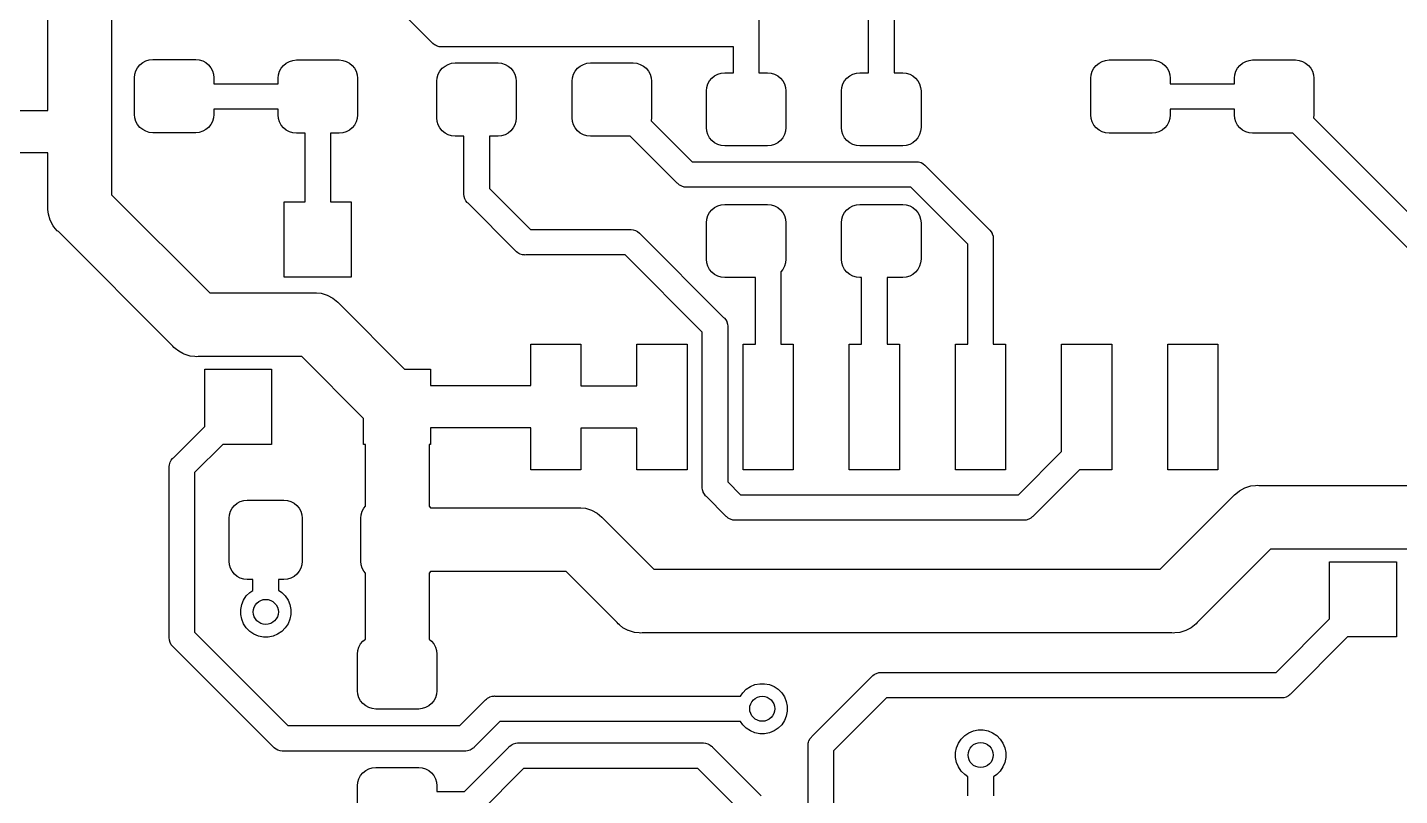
# Model space of a CAD drawing. Extents: x -66 to 211, y -177 to 13.
# Drawn here: x 104.25 to 120.66, y -20.55 to -11.37 of the extents above; entities that cross this region are included whole.
import ezdxf

# ---------------------------------------------------------------- set-up
doc = ezdxf.new("R2010")
doc.units = 0
doc.layers.add('BLACK', color=7, linetype='CONTINUOUS')

msp = doc.modelspace()

# ---------------------------------------------------------------- linework, layer by layer
at = {"layer": 'BLACK', "linetype": 'CONTINUOUS'}
for p, q in [((105.255, -9.73675), (105.255, -13.3677)), ((104.493, -12.3571), (104.493, -9.87586)), ((109.089, -11.5477), (108.594, -11.0531)), ((112.998, -11.1278), (112.998, -11.4378)), ((114.31, -11.9067), (114.31, -11.1278)), ((114.615, -11.1278), (114.615, -11.9067)), ((112.998, -11.4378), (112.999, -11.4452)), ((112.999, -11.4452), (112.998, -11.4527)), ((112.998, -11.4527), (112.998, -11.9067)), ((109.094, -11.5535), (109.089, -11.5477)), ((109.099, -11.5583), (109.094, -11.5535)), ((109.117, -11.5726), (109.099, -11.5583)), ((109.099, -11.5583), (109.099, -11.5583)), ((109.129, -11.5791), (109.117, -11.5726)), ((109.143, -11.5867), (109.129, -11.5791)), ((109.172, -11.5954), (109.143, -11.5867)), ((109.194, -11.5976), (109.172, -11.5954)), ((109.202, -11.5984), (109.194, -11.5976)), ((109.194, -11.5976), (109.194, -11.5976)), ((109.209, -11.5976), (109.202, -11.5984)), ((112.693, -11.5976), (109.209, -11.5976)), ((112.693, -11.9067), (112.693, -11.5976)), ((105.566, -11.8467), (105.593, -11.8136)), ((105.593, -11.8136), (105.627, -11.7864)), ((105.627, -11.7864), (105.664, -11.7662)), ((105.664, -11.7662), (105.705, -11.7537)), ((105.705, -11.7537), (105.748, -11.7495)), ((105.748, -11.7495), (106.261, -11.7495)), ((106.261, -11.7495), (106.303, -11.7537)), ((106.303, -11.7537), (106.344, -11.7662)), ((106.344, -11.7662), (106.382, -11.7864)), ((106.382, -11.7864), (106.415, -11.8136)), ((106.415, -11.8136), (106.442, -11.8467)), ((107.283, -11.8518), (107.31, -11.8187)), ((107.31, -11.8187), (107.344, -11.7915)), ((107.344, -11.7915), (107.381, -11.7713)), ((107.381, -11.7713), (107.422, -11.7588)), ((107.422, -11.7588), (107.465, -11.7546)), ((107.465, -11.7546), (107.978, -11.7546)), ((107.978, -11.7546), (108.02, -11.7588)), ((108.02, -11.7588), (108.061, -11.7713)), ((108.061, -11.7713), (108.099, -11.7915)), ((108.099, -11.7915), (108.132, -11.8187)), ((108.132, -11.8187), (108.16, -11.8518)), ((109.244, -11.8269), (109.281, -11.8067)), ((109.281, -11.8067), (109.322, -11.7943)), ((109.322, -11.7943), (109.365, -11.7901)), ((109.365, -11.7901), (109.878, -11.7901)), ((109.878, -11.7901), (109.92, -11.7943)), ((109.92, -11.7943), (109.961, -11.8067)), ((109.961, -11.8067), (109.999, -11.8269)), ((110.861, -11.8269), (110.898, -11.8067)), ((110.898, -11.8067), (110.94, -11.7943)), ((110.94, -11.7943), (110.982, -11.7901)), ((110.982, -11.7901), (111.495, -11.7901)), ((111.495, -11.7901), (111.537, -11.7943)), ((111.537, -11.7943), (111.578, -11.8067)), ((111.578, -11.8067), (111.616, -11.8269)), ((117.006, -11.8518), (117.034, -11.8187)), ((117.034, -11.8187), (117.067, -11.7915)), ((117.067, -11.7915), (117.105, -11.7713)), ((117.105, -11.7713), (117.146, -11.7588)), ((117.146, -11.7588), (117.188, -11.7546)), ((117.188, -11.7546), (117.701, -11.7546)), ((117.701, -11.7546), (117.743, -11.7588)), ((117.743, -11.7588), (117.784, -11.7713)), ((117.784, -11.7713), (117.822, -11.7915)), ((117.822, -11.7915), (117.855, -11.8187)), ((117.855, -11.8187), (117.883, -11.8518)), ((118.723, -11.8518), (118.751, -11.8187)), ((118.751, -11.8187), (118.784, -11.7915)), ((118.784, -11.7915), (118.822, -11.7713)), ((118.822, -11.7713), (118.863, -11.7588)), ((118.863, -11.7588), (118.905, -11.7546)), ((118.905, -11.7546), (119.418, -11.7546)), ((119.418, -11.7546), (119.46, -11.7588)), ((119.46, -11.7588), (119.502, -11.7713)), ((119.502, -11.7713), (119.539, -11.7915)), ((119.539, -11.7915), (119.572, -11.8187)), ((119.572, -11.8187), (119.6, -11.8518)), ((105.529, -11.9683), (105.534, -11.9256)), ((105.529, -12.4058), (105.529, -11.9683)), ((105.534, -11.9256), (105.546, -11.8846)), ((105.546, -11.8846), (105.566, -11.8467)), ((106.442, -11.8467), (106.463, -11.8846)), ((106.463, -11.8846), (106.475, -11.9256)), ((106.475, -11.9256), (106.479, -11.9683)), ((106.479, -11.9683), (106.479, -12.0397)), ((107.246, -11.9733), (107.251, -11.9307)), ((107.246, -12.0397), (107.246, -11.9733)), ((107.251, -11.9307), (107.263, -11.8896)), ((107.263, -11.8896), (107.283, -11.8518)), ((108.16, -11.8518), (108.18, -11.8896)), ((108.18, -11.8896), (108.192, -11.9307)), ((108.192, -11.9307), (108.196, -11.9733)), ((108.196, -11.9733), (108.196, -12.4108)), ((109.146, -12.0088), (109.151, -11.9661)), ((109.151, -11.9661), (109.163, -11.9251)), ((109.163, -11.9251), (109.183, -11.8873)), ((109.183, -11.8873), (109.21, -11.8541)), ((109.21, -11.8541), (109.244, -11.8269)), ((109.999, -11.8269), (110.032, -11.8541)), ((110.032, -11.8541), (110.059, -11.8873)), ((110.059, -11.8873), (110.08, -11.9251)), ((110.08, -11.9251), (110.092, -11.9661)), ((110.092, -11.9661), (110.096, -12.0088)), ((110.763, -12.0088), (110.768, -11.9661)), ((110.768, -11.9661), (110.78, -11.9251)), ((110.78, -11.9251), (110.8, -11.8873)), ((110.8, -11.8873), (110.828, -11.8541)), ((110.828, -11.8541), (110.861, -11.8269)), ((111.616, -11.8269), (111.649, -11.8541)), ((111.649, -11.8541), (111.677, -11.8873)), ((111.677, -11.8873), (111.697, -11.9251)), ((111.697, -11.9251), (111.709, -11.9661)), ((111.709, -11.9661), (111.713, -12.0088)), ((112.407, -12.0039), (112.434, -11.9708)), ((112.434, -11.9708), (112.468, -11.9436)), ((112.468, -11.9436), (112.505, -11.9234)), ((112.505, -11.9234), (112.546, -11.9109)), ((112.546, -11.9109), (112.589, -11.9067)), ((112.589, -11.9067), (112.693, -11.9067)), ((112.998, -11.9067), (113.102, -11.9067)), ((113.102, -11.9067), (113.144, -11.9109)), ((113.144, -11.9109), (113.185, -11.9234)), ((113.185, -11.9234), (113.223, -11.9436)), ((113.223, -11.9436), (113.256, -11.9708)), ((113.256, -11.9708), (113.284, -12.0039)), ((114.024, -12.0039), (114.052, -11.9708)), ((114.052, -11.9708), (114.085, -11.9436)), ((114.085, -11.9436), (114.123, -11.9234)), ((114.123, -11.9234), (114.164, -11.9109)), ((114.164, -11.9109), (114.206, -11.9067)), ((114.206, -11.9067), (114.31, -11.9067)), ((114.615, -11.9067), (114.719, -11.9067)), ((114.719, -11.9067), (114.761, -11.9109)), ((114.761, -11.9109), (114.803, -11.9234)), ((114.803, -11.9234), (114.84, -11.9436)), ((114.84, -11.9436), (114.873, -11.9708)), ((114.873, -11.9708), (114.901, -12.0039)), ((116.97, -11.9733), (116.974, -11.9307)), ((116.97, -12.4108), (116.97, -11.9733)), ((116.974, -11.9307), (116.986, -11.8896)), ((116.986, -11.8896), (117.006, -11.8518)), ((117.883, -11.8518), (117.903, -11.8896)), ((117.903, -11.8896), (117.915, -11.9307)), ((117.915, -11.9307), (117.92, -11.9733)), ((117.92, -11.9733), (117.92, -12.0397)), ((118.687, -11.9733), (118.691, -11.9307)), ((118.687, -12.0397), (118.687, -11.9733)), ((118.691, -11.9307), (118.703, -11.8896)), ((118.703, -11.8896), (118.723, -11.8518)), ((119.6, -11.8518), (119.62, -11.8896)), ((119.62, -11.8896), (119.632, -11.9307)), ((119.632, -11.9307), (119.637, -11.9733)), ((119.637, -11.9733), (119.637, -12.4108)), ((106.479, -12.0397), (107.246, -12.0397)), ((109.146, -12.4463), (109.146, -12.0088)), ((110.096, -12.0088), (110.096, -12.4463)), ((110.763, -12.4463), (110.763, -12.0088)), ((111.713, -12.0088), (111.713, -12.4463)), ((112.37, -12.1254), (112.375, -12.0828)), ((112.37, -12.5629), (112.37, -12.1254)), ((112.375, -12.0828), (112.387, -12.0417)), ((112.387, -12.0417), (112.407, -12.0039)), ((113.284, -12.0039), (113.304, -12.0417)), ((113.304, -12.0417), (113.316, -12.0828)), ((113.316, -12.0828), (113.32, -12.1254)), ((113.32, -12.1254), (113.32, -12.5629)), ((113.988, -12.1254), (113.992, -12.0828)), ((113.988, -12.5629), (113.988, -12.1254)), ((113.992, -12.0828), (114.004, -12.0417)), ((114.004, -12.0417), (114.024, -12.0039)), ((114.901, -12.0039), (114.921, -12.0417)), ((114.921, -12.0417), (114.933, -12.0828)), ((114.933, -12.0828), (114.938, -12.1254)), ((114.938, -12.1254), (114.938, -12.5629)), ((117.92, -12.0397), (118.687, -12.0397)), ((102.927, -12.3571), (104.493, -12.3571)), ((105.534, -12.4484), (105.529, -12.4058)), ((105.546, -12.4895), (105.534, -12.4484)), ((106.475, -12.4484), (106.463, -12.4895)), ((106.479, -12.4058), (106.475, -12.4484)), ((107.246, -12.3445), (106.479, -12.3445)), ((106.479, -12.3445), (106.479, -12.4058)), ((107.246, -12.4108), (107.246, -12.3445)), ((107.251, -12.4535), (107.246, -12.4108)), ((107.263, -12.4946), (107.251, -12.4535)), ((108.192, -12.4535), (108.18, -12.4946)), ((108.196, -12.4108), (108.192, -12.4535)), ((109.151, -12.489), (109.146, -12.4463)), ((110.096, -12.4463), (110.092, -12.489)), ((110.768, -12.489), (110.763, -12.4463)), ((111.713, -12.4463), (111.71, -12.4834)), ((116.974, -12.4535), (116.97, -12.4108)), ((116.986, -12.4946), (116.974, -12.4535)), ((117.915, -12.4535), (117.903, -12.4946)), ((117.92, -12.4108), (117.915, -12.4535)), ((118.687, -12.3445), (117.92, -12.3445)), ((117.92, -12.3445), (117.92, -12.4108)), ((118.687, -12.4108), (118.687, -12.3445)), ((118.691, -12.4535), (118.687, -12.4108)), ((118.703, -12.4946), (118.691, -12.4535)), ((119.637, -12.4108), (119.633, -12.4479)), ((119.633, -12.4479), (121.278, -14.0933)), ((105.566, -12.5273), (105.546, -12.4895)), ((105.593, -12.5604), (105.566, -12.5273)), ((105.627, -12.5877), (105.593, -12.5604)), ((105.664, -12.6079), (105.627, -12.5877)), ((105.705, -12.6203), (105.664, -12.6079)), ((105.748, -12.6245), (105.705, -12.6203)), ((106.261, -12.6245), (105.748, -12.6245)), ((106.303, -12.6203), (106.261, -12.6245)), ((106.344, -12.6079), (106.303, -12.6203)), ((106.382, -12.5877), (106.344, -12.6079)), ((106.415, -12.5604), (106.382, -12.5877)), ((106.442, -12.5273), (106.415, -12.5604)), ((106.463, -12.4895), (106.442, -12.5273)), ((107.283, -12.5324), (107.263, -12.4946)), ((107.31, -12.5655), (107.283, -12.5324)), ((107.344, -12.5927), (107.31, -12.5655)), ((107.381, -12.6129), (107.344, -12.5927)), ((107.422, -12.6254), (107.381, -12.6129)), ((107.465, -12.6296), (107.422, -12.6254)), ((107.569, -12.6296), (107.465, -12.6296)), ((107.569, -13.4522), (107.569, -12.6296)), ((107.978, -12.6296), (107.874, -12.6296)), ((107.874, -12.6296), (107.874, -13.4522)), ((108.02, -12.6254), (107.978, -12.6296)), ((108.061, -12.6129), (108.02, -12.6254)), ((108.099, -12.5927), (108.061, -12.6129)), ((108.132, -12.5655), (108.099, -12.5927)), ((108.16, -12.5324), (108.132, -12.5655)), ((108.18, -12.4946), (108.16, -12.5324)), ((109.163, -12.53), (109.151, -12.489)), ((109.183, -12.5678), (109.163, -12.53)), ((109.21, -12.601), (109.183, -12.5678)), ((109.244, -12.6282), (109.21, -12.601)), ((109.281, -12.6484), (109.244, -12.6282)), ((109.999, -12.6282), (109.961, -12.6484)), ((110.032, -12.601), (109.999, -12.6282)), ((110.059, -12.5678), (110.032, -12.601)), ((110.08, -12.53), (110.059, -12.5678)), ((110.092, -12.489), (110.08, -12.53)), ((110.78, -12.53), (110.768, -12.489)), ((110.8, -12.5678), (110.78, -12.53)), ((110.828, -12.601), (110.8, -12.5678)), ((110.861, -12.6282), (110.828, -12.601)), ((110.898, -12.6484), (110.861, -12.6282)), ((111.71, -12.4834), (112.198, -12.9718)), ((112.375, -12.6056), (112.37, -12.5629)), ((112.387, -12.6467), (112.375, -12.6056)), ((113.316, -12.6056), (113.304, -12.6467)), ((113.32, -12.5629), (113.316, -12.6056)), ((113.992, -12.6056), (113.988, -12.5629)), ((114.004, -12.6467), (113.992, -12.6056)), ((114.933, -12.6056), (114.921, -12.6467)), ((114.938, -12.5629), (114.933, -12.6056)), ((117.006, -12.5324), (116.986, -12.4946)), ((117.034, -12.5655), (117.006, -12.5324)), ((117.067, -12.5927), (117.034, -12.5655)), ((117.105, -12.6129), (117.067, -12.5927)), ((117.146, -12.6254), (117.105, -12.6129)), ((117.188, -12.6296), (117.146, -12.6254)), ((117.701, -12.6296), (117.188, -12.6296)), ((117.743, -12.6254), (117.701, -12.6296)), ((117.784, -12.6129), (117.743, -12.6254)), ((117.822, -12.5927), (117.784, -12.6129)), ((117.855, -12.5655), (117.822, -12.5927)), ((117.883, -12.5324), (117.855, -12.5655)), ((117.903, -12.4946), (117.883, -12.5324)), ((118.723, -12.5324), (118.703, -12.4946)), ((118.751, -12.5655), (118.723, -12.5324)), ((118.784, -12.5927), (118.751, -12.5655)), ((118.822, -12.6129), (118.784, -12.5927)), ((118.863, -12.6254), (118.822, -12.6129)), ((118.905, -12.6296), (118.863, -12.6254)), ((119.384, -12.6296), (118.905, -12.6296)), ((121.023, -14.2694), (119.384, -12.6296)), ((109.322, -12.6609), (109.281, -12.6484)), ((109.365, -12.6651), (109.322, -12.6609)), ((109.469, -12.6651), (109.365, -12.6651)), ((109.469, -13.3478), (109.469, -12.6651)), ((109.878, -12.6651), (109.774, -12.6651)), ((109.774, -12.6651), (109.774, -13.2922)), ((109.92, -12.6609), (109.878, -12.6651)), ((109.961, -12.6484), (109.92, -12.6609)), ((110.94, -12.6609), (110.898, -12.6484)), ((110.982, -12.6651), (110.94, -12.6609)), ((111.46, -12.6651), (110.982, -12.6651)), ((112.022, -13.2267), (111.46, -12.6651)), ((112.407, -12.6845), (112.387, -12.6467)), ((112.434, -12.7176), (112.407, -12.6845)), ((112.468, -12.7448), (112.434, -12.7176)), ((112.505, -12.765), (112.468, -12.7448)), ((112.546, -12.7775), (112.505, -12.765)), ((112.589, -12.7817), (112.546, -12.7775)), ((113.102, -12.7817), (112.589, -12.7817)), ((113.144, -12.7775), (113.102, -12.7817)), ((113.185, -12.765), (113.144, -12.7775)), ((113.223, -12.7448), (113.185, -12.765)), ((113.256, -12.7176), (113.223, -12.7448)), ((113.284, -12.6845), (113.256, -12.7176)), ((113.304, -12.6467), (113.284, -12.6845)), ((114.024, -12.6845), (114.004, -12.6467)), ((114.052, -12.7176), (114.024, -12.6845)), ((114.085, -12.7448), (114.052, -12.7176)), ((114.123, -12.765), (114.085, -12.7448)), ((114.164, -12.7775), (114.123, -12.765)), ((114.206, -12.7817), (114.164, -12.7775)), ((114.719, -12.7817), (114.206, -12.7817)), ((114.761, -12.7775), (114.719, -12.7817)), ((114.803, -12.765), (114.761, -12.7775)), ((114.84, -12.7448), (114.803, -12.765)), ((114.873, -12.7176), (114.84, -12.7448)), ((114.901, -12.6845), (114.873, -12.7176)), ((114.921, -12.6467), (114.901, -12.6845)), ((104.493, -12.8651), (103.019, -12.8651)), ((104.493, -13.5068), (104.493, -12.8651)), ((112.198, -12.9718), (114.872, -12.9718)), ((114.872, -12.9718), (114.88, -12.971)), ((114.88, -12.971), (114.887, -12.9718)), ((114.887, -12.9718), (114.887, -12.9718)), ((114.887, -12.9718), (114.909, -12.974)), ((114.909, -12.974), (114.938, -12.9827)), ((114.938, -12.9827), (114.959, -12.9939)), ((114.959, -12.9939), (114.965, -12.9969)), ((114.965, -12.9969), (114.982, -13.0107)), ((114.982, -13.0107), (114.988, -13.0159)), ((114.988, -13.0159), (114.993, -13.0217)), ((114.993, -13.0217), (115.751, -13.7803)), ((109.774, -13.2922), (110.264, -13.782)), ((112.027, -13.2325), (112.022, -13.2267)), ((112.033, -13.2372), (112.027, -13.2325)), ((112.05, -13.2515), (112.033, -13.2372)), ((112.033, -13.2372), (112.033, -13.2372)), ((112.061, -13.2575), (112.05, -13.2515)), ((112.076, -13.2657), (112.061, -13.2575)), ((112.105, -13.2744), (112.076, -13.2657)), ((112.128, -13.2766), (112.105, -13.2744)), ((112.135, -13.2773), (112.128, -13.2766)), ((112.128, -13.2766), (112.128, -13.2766)), ((112.143, -13.2766), (112.135, -13.2773)), ((114.816, -13.2766), (112.143, -13.2766)), ((115.496, -13.9565), (114.816, -13.2766)), ((105.255, -13.3677), (106.428, -14.5402)), ((107.319, -14.3522), (107.319, -13.4522)), ((107.319, -13.4522), (107.569, -13.4522)), ((107.874, -13.4522), (108.119, -13.4522)), ((108.119, -13.4522), (108.119, -14.3522)), ((109.468, -13.3553), (109.469, -13.3478)), ((109.469, -13.3628), (109.468, -13.3553)), ((109.471, -13.3852), (109.469, -13.3628)), ((109.472, -13.3882), (109.471, -13.3852)), ((109.48, -13.4139), (109.472, -13.3882)), ((109.494, -13.4404), (109.48, -13.4139)), ((109.508, -13.4578), (109.494, -13.4404)), ((109.513, -13.4636), (109.508, -13.4578)), ((109.508, -13.4578), (109.508, -13.4578)), ((104.491, -13.5255), (104.493, -13.5068)), ((104.493, -13.5442), (104.491, -13.5255)), ((104.499, -13.6002), (104.493, -13.5442)), ((104.493, -13.5442), (104.493, -13.5442)), ((104.52, -13.6692), (104.499, -13.6002)), ((109.519, -13.4684), (109.513, -13.4636)), ((110.087, -14.0369), (109.519, -13.4684)), ((112.375, -13.6578), (112.387, -13.6167)), ((112.387, -13.6167), (112.407, -13.5789)), ((112.407, -13.5789), (112.434, -13.5458)), ((112.434, -13.5458), (112.468, -13.5186)), ((112.468, -13.5186), (112.505, -13.4984)), ((112.505, -13.4984), (112.546, -13.4859)), ((112.546, -13.4859), (112.589, -13.4817)), ((112.589, -13.4817), (113.102, -13.4817)), ((113.102, -13.4817), (113.144, -13.4859)), ((113.144, -13.4859), (113.185, -13.4984)), ((113.185, -13.4984), (113.223, -13.5186)), ((113.223, -13.5186), (113.256, -13.5458)), ((113.256, -13.5458), (113.284, -13.5789)), ((113.284, -13.5789), (113.304, -13.6167)), ((113.304, -13.6167), (113.316, -13.6578)), ((113.992, -13.6578), (114.004, -13.6167)), ((114.004, -13.6167), (114.024, -13.5789)), ((114.024, -13.5789), (114.052, -13.5458)), ((114.052, -13.5458), (114.085, -13.5186)), ((114.085, -13.5186), (114.123, -13.4984)), ((114.123, -13.4984), (114.164, -13.4859)), ((114.164, -13.4859), (114.206, -13.4817)), ((114.206, -13.4817), (114.719, -13.4817)), ((114.719, -13.4817), (114.761, -13.4859)), ((114.761, -13.4859), (114.803, -13.4984)), ((114.803, -13.4984), (114.84, -13.5186)), ((114.84, -13.5186), (114.873, -13.5458)), ((114.873, -13.5458), (114.901, -13.5789)), ((114.901, -13.5789), (114.921, -13.6167)), ((114.921, -13.6167), (114.933, -13.6578)), ((104.52, -13.672), (104.52, -13.6692)), ((104.556, -13.7382), (104.52, -13.672)), ((104.565, -13.7494), (104.556, -13.7382)), ((104.603, -13.7962), (104.565, -13.7494)), ((110.264, -13.782), (111.455, -13.782)), ((111.455, -13.782), (111.462, -13.7813)), ((111.462, -13.7813), (111.469, -13.782)), ((111.469, -13.782), (111.469, -13.782)), ((111.469, -13.782), (111.492, -13.7842)), ((111.492, -13.7842), (111.521, -13.793)), ((112.37, -13.7005), (112.375, -13.6578)), ((112.37, -14.138), (112.37, -13.7005)), ((113.316, -13.6578), (113.32, -13.7005)), ((113.32, -13.7005), (113.32, -14.138)), ((113.988, -13.7005), (113.992, -13.6578)), ((113.988, -14.138), (113.988, -13.7005)), ((114.933, -13.6578), (114.938, -13.7005)), ((114.938, -13.7005), (114.938, -14.138)), ((115.751, -13.7803), (115.757, -13.7851)), ((115.757, -13.7851), (115.762, -13.7909)), ((104.618, -13.8081), (104.603, -13.7962)), ((105.987, -15.1774), (104.618, -13.8081)), ((111.521, -13.793), (111.547, -13.8071)), ((111.547, -13.8071), (111.57, -13.8262)), ((111.57, -13.8262), (111.575, -13.832)), ((111.575, -13.832), (112.576, -14.8331)), ((115.762, -13.7909), (115.762, -13.7909)), ((115.762, -13.7909), (115.776, -13.8083)), ((115.776, -13.8083), (115.789, -13.8319)), ((115.789, -13.8319), (115.79, -13.8347)), ((115.79, -13.8347), (115.799, -13.8635)), ((115.799, -13.8635), (115.801, -13.8859)), ((115.801, -13.8859), (115.801, -13.8859)), ((115.801, -13.8859), (115.802, -13.8933)), ((115.802, -13.8933), (115.801, -13.9008)), ((115.801, -13.9008), (115.801, -15.1555)), ((110.092, -14.0427), (110.087, -14.0369)), ((110.098, -14.0475), (110.092, -14.0427)), ((110.115, -14.0618), (110.098, -14.0475)), ((110.098, -14.0475), (110.098, -14.0475)), ((110.127, -14.068), (110.115, -14.0618)), ((110.142, -14.0759), (110.127, -14.068)), ((110.171, -14.0846), (110.142, -14.0759)), ((110.193, -14.0868), (110.171, -14.0846)), ((110.2, -14.0876), (110.193, -14.0868)), ((110.193, -14.0868), (110.193, -14.0868)), ((110.208, -14.0868), (110.2, -14.0876)), ((111.399, -14.0868), (110.208, -14.0868)), ((112.321, -15.0093), (111.399, -14.0868)), ((115.496, -15.1555), (115.496, -13.9565)), ((112.375, -14.1806), (112.37, -14.138)), ((112.387, -14.2217), (112.375, -14.1806)), ((112.407, -14.2595), (112.387, -14.2217)), ((112.434, -14.2926), (112.407, -14.2595)), ((113.284, -14.2595), (113.261, -14.2868)), ((113.304, -14.2217), (113.284, -14.2595)), ((113.316, -14.1806), (113.304, -14.2217)), ((113.32, -14.138), (113.316, -14.1806)), ((113.992, -14.1806), (113.988, -14.138)), ((114.004, -14.2217), (113.992, -14.1806)), ((114.024, -14.2595), (114.004, -14.2217)), ((114.052, -14.2926), (114.024, -14.2595)), ((114.901, -14.2595), (114.873, -14.2926)), ((114.921, -14.2217), (114.901, -14.2595)), ((114.933, -14.1806), (114.921, -14.2217)), ((114.938, -14.138), (114.933, -14.1806)), ((108.119, -14.3522), (107.319, -14.3522)), ((112.468, -14.3198), (112.434, -14.2926)), ((112.505, -14.34), (112.468, -14.3198)), ((112.546, -14.3525), (112.505, -14.34)), ((112.589, -14.3567), (112.546, -14.3525)), ((112.956, -14.3567), (112.589, -14.3567)), ((112.956, -15.1555), (112.956, -14.3567)), ((113.261, -14.2868), (113.261, -15.1555)), ((114.085, -14.3198), (114.052, -14.2926)), ((114.123, -14.34), (114.085, -14.3198)), ((114.164, -14.3525), (114.123, -14.34)), ((114.206, -14.3567), (114.164, -14.3525)), ((114.226, -14.3567), (114.206, -14.3567)), ((114.226, -15.1555), (114.226, -14.3567)), ((114.719, -14.3567), (114.531, -14.3567)), ((114.531, -14.3567), (114.531, -15.1555)), ((114.761, -14.3525), (114.719, -14.3567)), ((114.803, -14.34), (114.761, -14.3525)), ((114.84, -14.3198), (114.803, -14.34)), ((114.873, -14.2926), (114.84, -14.3198)), ((106.428, -14.5402), (107.669, -14.5402)), ((107.669, -14.5402), (107.688, -14.5383)), ((107.688, -14.5383), (107.707, -14.5402)), ((107.707, -14.5402), (107.707, -14.5402)), ((107.707, -14.5402), (107.763, -14.5457)), ((107.763, -14.5457), (107.834, -14.5675)), ((107.834, -14.5675), (107.901, -14.6029)), ((107.901, -14.6029), (107.959, -14.6505)), ((107.959, -14.6505), (107.971, -14.665)), ((107.971, -14.665), (108.758, -15.4522)), ((112.576, -14.8331), (112.582, -14.8379)), ((112.582, -14.8379), (112.587, -14.8437)), ((112.587, -14.8437), (112.587, -14.8437)), ((112.587, -14.8437), (112.601, -14.8611)), ((112.601, -14.8611), (112.614, -14.8844)), ((112.614, -14.8844), (112.615, -14.8876)), ((112.615, -14.8876), (112.624, -14.9163)), ((112.624, -14.9163), (112.626, -14.9387)), ((112.321, -16.8573), (112.321, -15.0093)), ((112.626, -14.9387), (112.626, -14.9387)), ((112.626, -14.9387), (112.627, -14.9462)), ((112.627, -14.9462), (112.626, -14.9537)), ((112.626, -14.9537), (112.626, -16.8017)), ((105.999, -15.1919), (105.987, -15.1774)), ((106.014, -15.2038), (105.999, -15.1919)), ((106.057, -15.2395), (106.014, -15.2038)), ((106.106, -15.2659), (106.057, -15.2395)), ((106.123, -15.2749), (106.106, -15.2659)), ((110.269, -15.6482), (110.269, -15.1555)), ((110.269, -15.1555), (110.869, -15.1555)), ((110.869, -15.1555), (110.869, -15.6515)), ((111.539, -15.6515), (111.539, -15.1555)), ((111.539, -15.1555), (112.139, -15.1555)), ((112.139, -15.1555), (112.139, -16.6555)), ((112.809, -16.6555), (112.809, -15.1555)), ((112.809, -15.1555), (112.956, -15.1555)), ((113.261, -15.1555), (113.409, -15.1555)), ((113.409, -15.1555), (113.409, -16.6555)), ((114.079, -16.6555), (114.079, -15.1555)), ((114.079, -15.1555), (114.226, -15.1555)), ((114.531, -15.1555), (114.679, -15.1555)), ((114.679, -15.1555), (114.679, -16.6555)), ((115.349, -16.6555), (115.349, -15.1555)), ((115.349, -15.1555), (115.496, -15.1555)), ((115.801, -15.1555), (115.949, -15.1555)), ((115.949, -15.1555), (115.949, -16.6555)), ((116.619, -16.4395), (116.619, -15.1555)), ((116.619, -15.1555), (117.219, -15.1555)), ((117.219, -15.1555), (117.219, -16.6555)), ((117.889, -16.6555), (117.889, -15.1555)), ((117.889, -15.1555), (118.489, -15.1555)), ((118.489, -15.1555), (118.489, -16.6555)), ((106.195, -15.2967), (106.123, -15.2749)), ((106.251, -15.3022), (106.195, -15.2967)), ((106.27, -15.304), (106.251, -15.3022)), ((106.251, -15.3022), (106.251, -15.3022)), ((106.288, -15.3022), (106.27, -15.304)), ((107.53, -15.3022), (106.288, -15.3022)), ((108.269, -16.041), (107.53, -15.3022)), ((106.369, -16.1367), (106.369, -15.4522)), ((106.369, -15.4522), (107.169, -15.4522)), ((107.169, -15.4522), (107.169, -16.3522)), ((108.758, -15.4522), (109.069, -15.4522)), ((109.069, -15.4522), (109.069, -15.6482)), ((109.069, -15.6482), (110.269, -15.6482)), ((110.869, -15.6515), (111.539, -15.6515)), ((108.269, -16.3522), (108.269, -16.041)), ((105.993, -16.5122), (106.369, -16.1367)), ((110.269, -16.1562), (109.069, -16.1562)), ((109.069, -16.1562), (109.069, -16.3522)), ((110.269, -16.6555), (110.269, -16.1562)), ((111.539, -16.1595), (110.869, -16.1595)), ((110.869, -16.1595), (110.869, -16.6555)), ((111.539, -16.6555), (111.539, -16.1595)), ((106.584, -16.3522), (106.248, -16.6884)), ((107.169, -16.3522), (106.584, -16.3522)), ((108.29, -16.3522), (108.269, -16.3522)), ((108.29, -17.0913), (108.29, -16.3522)), ((109.069, -16.3522), (109.052, -16.3522)), ((109.052, -16.3522), (109.052, -17.0913)), ((105.946, -16.5954), (105.954, -16.5666)), ((105.954, -16.5666), (105.963, -16.5495)), ((105.963, -16.5495), (105.968, -16.5402)), ((105.968, -16.5402), (105.983, -16.5228)), ((105.983, -16.5228), (105.988, -16.517)), ((105.983, -16.5228), (105.983, -16.5228)), ((105.988, -16.517), (105.993, -16.5122)), ((116.104, -16.9545), (116.619, -16.4395)), ((105.943, -16.6178), (105.946, -16.5954)), ((105.943, -16.6252), (105.943, -16.6178)), ((105.943, -16.6178), (105.943, -16.6178)), ((105.943, -16.6327), (105.943, -16.6252)), ((105.943, -18.6558), (105.943, -16.6327)), ((106.248, -16.6884), (106.248, -18.6001)), ((110.869, -16.6555), (110.269, -16.6555)), ((112.139, -16.6555), (111.539, -16.6555)), ((113.409, -16.6555), (112.809, -16.6555)), ((114.679, -16.6555), (114.079, -16.6555)), ((115.949, -16.6555), (115.349, -16.6555)), ((116.834, -16.6555), (116.28, -17.2094)), ((117.219, -16.6555), (116.834, -16.6555)), ((118.489, -16.6555), (117.889, -16.6555)), ((112.321, -16.8648), (112.321, -16.8573)), ((112.321, -16.8723), (112.321, -16.8648)), ((112.324, -16.8947), (112.321, -16.8723)), ((112.321, -16.8723), (112.321, -16.8723)), ((112.332, -16.9218), (112.324, -16.8947)), ((112.626, -16.8017), (112.779, -16.9545)), ((118.704, -16.9423), (118.747, -16.9066)), ((118.747, -16.9066), (118.813, -16.8713)), ((118.813, -16.8713), (118.885, -16.8495)), ((118.885, -16.8495), (118.941, -16.844)), ((118.941, -16.844), (118.96, -16.8421)), ((118.941, -16.844), (118.941, -16.844)), ((118.96, -16.8421), (118.978, -16.844)), ((118.978, -16.844), (121.126, -16.844)), ((106.723, -17.082), (106.756, -17.0548)), ((106.756, -17.0548), (106.794, -17.0346)), ((106.794, -17.0346), (106.835, -17.0222)), ((106.835, -17.0222), (106.878, -17.018)), ((106.878, -17.018), (107.315, -17.018)), ((107.315, -17.018), (107.358, -17.0222)), ((107.358, -17.0222), (107.399, -17.0346)), ((107.399, -17.0346), (107.437, -17.0548)), ((107.437, -17.0548), (107.47, -17.082)), ((112.332, -16.9234), (112.332, -16.9218)), ((112.346, -16.9499), (112.332, -16.9234)), ((112.361, -16.9673), (112.346, -16.9499)), ((112.365, -16.9731), (112.361, -16.9673)), ((112.361, -16.9673), (112.361, -16.9673)), ((112.371, -16.9779), (112.365, -16.9731)), ((112.603, -17.2094), (112.371, -16.9779)), ((112.779, -16.9545), (116.104, -16.9545)), ((117.8, -17.846), (118.677, -16.9688)), ((118.677, -16.9688), (118.689, -16.9542)), ((118.689, -16.9542), (118.704, -16.9423)), ((118.704, -16.9423), (118.704, -16.9423)), ((106.659, -17.2367), (106.663, -17.1941)), ((106.663, -17.1941), (106.676, -17.153)), ((106.676, -17.153), (106.696, -17.1152)), ((106.696, -17.1152), (106.723, -17.082)), ((107.47, -17.082), (107.497, -17.1152)), ((107.497, -17.1152), (107.517, -17.153)), ((107.517, -17.153), (107.53, -17.1941)), ((107.53, -17.1941), (107.534, -17.2367)), ((108.234, -17.2367), (108.238, -17.1941)), ((108.238, -17.1941), (108.251, -17.153)), ((108.251, -17.153), (108.271, -17.1152)), ((108.271, -17.1152), (108.29, -17.0913)), ((109.052, -17.0913), (109.069, -17.112)), ((109.069, -17.112), (110.832, -17.112)), ((110.832, -17.112), (110.851, -17.1101)), ((110.851, -17.1101), (110.869, -17.112)), ((110.869, -17.112), (110.869, -17.112)), ((110.869, -17.112), (110.925, -17.1175)), ((110.925, -17.1175), (110.997, -17.1393)), ((110.997, -17.1393), (111.063, -17.1747)), ((111.063, -17.1747), (111.121, -17.2223)), ((111.121, -17.2223), (111.133, -17.2368)), ((112.608, -17.2152), (112.603, -17.2094)), ((112.613, -17.2199), (112.608, -17.2152)), ((112.613, -17.22), (112.613, -17.2199)), ((112.631, -17.2342), (112.613, -17.22)), ((112.648, -17.2433), (112.631, -17.2342)), ((116.252, -17.2342), (116.226, -17.2484)), ((116.259, -17.2286), (116.252, -17.2342)), ((116.269, -17.22), (116.259, -17.2286)), ((116.275, -17.2152), (116.269, -17.22)), ((116.269, -17.22), (116.269, -17.22)), ((116.28, -17.2094), (116.275, -17.2152)), ((106.659, -17.7492), (106.659, -17.2367)), ((107.534, -17.2367), (107.534, -17.7492)), ((108.234, -17.7492), (108.234, -17.2367)), ((111.133, -17.2368), (111.743, -17.846)), ((112.657, -17.2484), (112.648, -17.2433)), ((112.686, -17.2571), (112.657, -17.2484)), ((112.708, -17.2593), (112.686, -17.2571)), ((112.716, -17.26), (112.708, -17.2593)), ((112.708, -17.2593), (112.708, -17.2593)), ((112.723, -17.2593), (112.716, -17.26)), ((116.159, -17.2593), (112.723, -17.2593)), ((116.167, -17.26), (116.159, -17.2593)), ((116.174, -17.2593), (116.167, -17.26)), ((116.197, -17.2571), (116.174, -17.2593)), ((116.174, -17.2593), (116.174, -17.2593)), ((116.226, -17.2484), (116.197, -17.2571)), ((119.117, -17.606), (118.24, -18.4832)), ((120.987, -17.606), (119.117, -17.606)), ((106.663, -17.7919), (106.659, -17.7492)), ((106.676, -17.8329), (106.663, -17.7919)), ((106.696, -17.8708), (106.676, -17.8329)), ((106.723, -17.9039), (106.696, -17.8708)), ((107.497, -17.8708), (107.47, -17.9039)), ((107.517, -17.8329), (107.497, -17.8708)), ((107.53, -17.7919), (107.517, -17.8329)), ((107.534, -17.7492), (107.53, -17.7919)), ((108.238, -17.7919), (108.234, -17.7492)), ((108.251, -17.8329), (108.238, -17.7919)), ((108.271, -17.8708), (108.251, -17.8329)), ((108.29, -17.8947), (108.271, -17.8708)), ((109.069, -17.874), (109.052, -17.8947)), ((110.693, -17.874), (109.069, -17.874)), ((111.302, -18.4832), (110.693, -17.874)), ((111.743, -17.846), (117.8, -17.846)), ((119.826, -18.4404), (119.826, -17.756)), ((119.826, -17.756), (120.626, -17.756)), ((120.626, -17.756), (120.626, -18.656)), ((106.756, -17.9311), (106.723, -17.9039)), ((106.794, -17.9513), (106.756, -17.9311)), ((106.835, -17.9638), (106.794, -17.9513)), ((106.878, -17.968), (106.835, -17.9638)), ((106.944, -17.968), (106.878, -17.968)), ((106.944, -18.0994), (106.944, -17.968)), ((107.315, -17.968), (107.249, -17.968)), ((107.249, -17.968), (107.249, -18.0958)), ((107.358, -17.9638), (107.315, -17.968)), ((107.399, -17.9513), (107.358, -17.9638)), ((107.437, -17.9311), (107.399, -17.9513)), ((107.47, -17.9039), (107.437, -17.9311)), ((108.29, -18.6824), (108.29, -17.8947)), ((109.052, -17.8947), (109.052, -18.6824)), ((106.811, -18.2691), (106.833, -18.2145)), ((106.833, -18.2145), (106.866, -18.1653)), ((106.866, -18.1653), (106.908, -18.1236)), ((106.908, -18.1236), (106.944, -18.0994)), ((107.249, -18.0958), (107.29, -18.1236)), ((107.29, -18.1236), (107.332, -18.1653)), ((107.332, -18.1653), (107.365, -18.2145)), ((107.365, -18.2145), (107.388, -18.2691)), ((106.799, -18.327), (106.811, -18.2691)), ((106.799, -18.3861), (106.799, -18.327)), ((107.388, -18.2691), (107.399, -18.327)), ((107.399, -18.327), (107.399, -18.3861)), ((106.811, -18.4441), (106.799, -18.3861)), ((106.833, -18.4987), (106.811, -18.4441)), ((106.866, -18.5478), (106.833, -18.4987)), ((106.908, -18.5896), (106.866, -18.5478)), ((107.332, -18.5478), (107.29, -18.5896)), ((107.365, -18.4987), (107.332, -18.5478)), ((107.388, -18.4441), (107.365, -18.4987)), ((107.399, -18.3861), (107.388, -18.4441)), ((111.314, -18.4978), (111.302, -18.4832)), ((111.329, -18.5097), (111.314, -18.4978)), ((111.372, -18.5454), (111.329, -18.5097)), ((111.329, -18.5097), (111.329, -18.5097)), ((111.433, -18.5778), (111.372, -18.5454)), ((118.17, -18.5454), (118.104, -18.5807)), ((118.228, -18.4978), (118.17, -18.5454)), ((118.24, -18.4832), (118.228, -18.4978)), ((119.186, -19.0805), (119.826, -18.4404)), ((105.943, -18.6632), (105.943, -18.6558)), ((105.943, -18.6707), (105.943, -18.6632)), ((105.945, -18.6872), (105.943, -18.6707)), ((105.946, -18.6931), (105.945, -18.6872)), ((105.954, -18.7219), (105.946, -18.6931)), ((106.248, -18.6001), (107.364, -19.7155)), ((106.957, -18.6224), (106.908, -18.5896)), ((107.012, -18.6451), (106.957, -18.6224)), ((107.07, -18.6566), (107.012, -18.6451)), ((107.129, -18.6566), (107.07, -18.6566)), ((107.187, -18.6451), (107.129, -18.6566)), ((107.241, -18.6224), (107.187, -18.6451)), ((107.29, -18.5896), (107.241, -18.6224)), ((108.233, -18.7401), (108.26, -18.7069)), ((108.26, -18.7069), (108.29, -18.6824)), ((109.052, -18.6824), (109.082, -18.7069)), ((109.082, -18.7069), (109.109, -18.7401)), ((111.438, -18.5807), (111.433, -18.5778)), ((111.51, -18.6025), (111.438, -18.5807)), ((111.566, -18.608), (111.51, -18.6025)), ((111.585, -18.6099), (111.566, -18.608)), ((111.566, -18.608), (111.566, -18.608)), ((111.603, -18.608), (111.585, -18.6099)), ((117.939, -18.608), (111.603, -18.608)), ((117.958, -18.6099), (117.939, -18.608)), ((117.976, -18.608), (117.958, -18.6099)), ((118.032, -18.6025), (117.976, -18.608)), ((117.976, -18.608), (117.976, -18.608)), ((118.104, -18.5807), (118.032, -18.6025)), ((120.041, -18.656), (119.362, -19.3354)), ((120.626, -18.656), (120.041, -18.656)), ((105.968, -18.7483), (105.954, -18.7219)), ((105.983, -18.7657), (105.968, -18.7483)), ((105.988, -18.7715), (105.983, -18.7657)), ((105.983, -18.7657), (105.983, -18.7657)), ((105.993, -18.7763), (105.988, -18.7715)), ((107.187, -19.9704), (105.993, -18.7763)), ((108.196, -18.8616), (108.201, -18.819)), ((108.196, -19.2991), (108.196, -18.8616)), ((108.201, -18.819), (108.213, -18.7779)), ((108.213, -18.7779), (108.233, -18.7401)), ((109.109, -18.7401), (109.13, -18.7779)), ((109.13, -18.7779), (109.142, -18.819)), ((109.142, -18.819), (109.146, -18.8616)), ((109.146, -18.8616), (109.146, -19.2991)), ((113.636, -19.8437), (114.35, -19.1304)), ((114.35, -19.1304), (114.354, -19.1246)), ((114.354, -19.1246), (114.363, -19.1177)), ((114.363, -19.1177), (114.377, -19.1056)), ((114.377, -19.1056), (114.392, -19.098)), ((114.392, -19.098), (114.404, -19.0914)), ((114.404, -19.0914), (114.433, -19.0827)), ((114.433, -19.0827), (114.455, -19.0805)), ((114.455, -19.0805), (114.463, -19.0797)), ((114.455, -19.0805), (114.455, -19.0805)), ((114.463, -19.0797), (114.47, -19.0805)), ((114.47, -19.0805), (119.186, -19.0805)), ((108.201, -19.3418), (108.196, -19.2991)), ((108.213, -19.3828), (108.201, -19.3418)), ((109.142, -19.3418), (109.13, -19.3828)), ((109.146, -19.2991), (109.142, -19.3418)), ((109.779, -19.3733), (109.807, -19.3646)), ((109.807, -19.3646), (109.83, -19.3624)), ((109.83, -19.3624), (109.837, -19.3617)), ((109.83, -19.3624), (109.83, -19.3624)), ((109.837, -19.3617), (109.845, -19.3624)), ((109.845, -19.3624), (112.779, -19.3624)), ((112.779, -19.3624), (112.805, -19.3236)), ((112.805, -19.3236), (112.846, -19.2818)), ((112.846, -19.2818), (112.896, -19.249)), ((112.896, -19.249), (112.95, -19.2263)), ((112.95, -19.2263), (113.008, -19.2148)), ((113.008, -19.2148), (113.067, -19.2148)), ((113.067, -19.2148), (113.125, -19.2263)), ((113.125, -19.2263), (113.18, -19.249)), ((113.18, -19.249), (113.229, -19.2818)), ((113.229, -19.2818), (113.271, -19.3236)), ((113.271, -19.3236), (113.303, -19.3727)), ((119.334, -19.3602), (119.307, -19.3744)), ((119.345, -19.3511), (119.334, -19.3602)), ((119.351, -19.3459), (119.345, -19.3511)), ((119.357, -19.3412), (119.351, -19.3459)), ((119.351, -19.3459), (119.351, -19.3459)), ((119.362, -19.3354), (119.357, -19.3412)), ((108.233, -19.4207), (108.213, -19.3828)), ((108.26, -19.4538), (108.233, -19.4207)), ((108.294, -19.481), (108.26, -19.4538)), ((108.331, -19.5012), (108.294, -19.481)), ((108.372, -19.5137), (108.331, -19.5012)), ((108.415, -19.5179), (108.372, -19.5137)), ((108.928, -19.5179), (108.415, -19.5179)), ((108.97, -19.5137), (108.928, -19.5179)), ((109.011, -19.5012), (108.97, -19.5137)), ((109.049, -19.481), (109.011, -19.5012)), ((109.082, -19.4538), (109.049, -19.481)), ((109.109, -19.4207), (109.082, -19.4538)), ((109.13, -19.3828), (109.109, -19.4207)), ((109.421, -19.7155), (109.724, -19.4123)), ((109.724, -19.4123), (109.729, -19.4065)), ((109.729, -19.4065), (109.738, -19.3994)), ((109.738, -19.3994), (109.752, -19.3875)), ((109.752, -19.3875), (109.777, -19.3744)), ((109.777, -19.3744), (109.779, -19.3733)), ((113.303, -19.3727), (113.326, -19.4273)), ((113.326, -19.4273), (113.338, -19.4853)), ((113.338, -19.4853), (113.338, -19.5444)), ((114.526, -19.3853), (113.891, -20.0199)), ((119.241, -19.3853), (114.526, -19.3853)), ((119.249, -19.386), (119.241, -19.3853)), ((119.256, -19.3853), (119.249, -19.386)), ((119.279, -19.3831), (119.256, -19.3853)), ((119.256, -19.3853), (119.256, -19.3853)), ((119.307, -19.3744), (119.279, -19.3831)), ((109.9, -19.6672), (109.597, -19.9704)), ((112.779, -19.6672), (109.9, -19.6672)), ((112.805, -19.7061), (112.779, -19.6672)), ((113.303, -19.6569), (113.271, -19.7061)), ((113.326, -19.6023), (113.303, -19.6569)), ((113.338, -19.5444), (113.326, -19.6023)), ((107.364, -19.7155), (109.421, -19.7155)), ((112.846, -19.7478), (112.805, -19.7061)), ((112.896, -19.7807), (112.846, -19.7478)), ((112.95, -19.8033), (112.896, -19.7807)), ((113.008, -19.8148), (112.95, -19.8033)), ((113.067, -19.8148), (113.008, -19.8148)), ((113.125, -19.8033), (113.067, -19.8148)), ((113.18, -19.7807), (113.125, -19.8033)), ((113.229, -19.7478), (113.18, -19.7807)), ((113.271, -19.7061), (113.229, -19.7478)), ((113.611, -19.8717), (113.626, -19.8543)), ((113.626, -19.8543), (113.63, -19.8485)), ((113.626, -19.8543), (113.626, -19.8543)), ((113.63, -19.8485), (113.636, -19.8437)), ((115.418, -19.8773), (115.46, -19.8355)), ((115.46, -19.8355), (115.509, -19.8027)), ((115.509, -19.8027), (115.564, -19.7801)), ((115.564, -19.7801), (115.622, -19.7685)), ((115.622, -19.7685), (115.681, -19.7685)), ((115.681, -19.7685), (115.739, -19.7801)), ((115.739, -19.7801), (115.793, -19.8027)), ((115.793, -19.8027), (115.843, -19.8355)), ((115.843, -19.8355), (115.884, -19.8773)), ((107.192, -19.9762), (107.187, -19.9704)), ((107.198, -19.9809), (107.192, -19.9762)), ((107.215, -19.9952), (107.198, -19.9809)), ((107.198, -19.9809), (107.198, -19.9809)), ((107.225, -20.0001), (107.215, -19.9952)), ((107.242, -20.0094), (107.225, -20.0001)), ((107.271, -20.0181), (107.242, -20.0094)), ((107.293, -20.0203), (107.271, -20.0181)), ((107.3, -20.021), (107.293, -20.0203)), ((107.293, -20.0203), (107.293, -20.0203)), ((107.308, -20.0203), (107.3, -20.021)), ((109.477, -20.0203), (107.308, -20.0203)), ((109.477, -20.503), (110.006, -19.9741)), ((109.484, -20.021), (109.477, -20.0203)), ((109.492, -20.0203), (109.484, -20.021)), ((109.514, -20.0181), (109.492, -20.0203)), ((109.492, -20.0203), (109.492, -20.0203)), ((109.543, -20.0094), (109.514, -20.0181)), ((109.569, -19.9952), (109.543, -20.0094)), ((109.58, -19.9867), (109.569, -19.9952)), ((109.587, -19.9809), (109.58, -19.9867)), ((109.592, -19.9762), (109.587, -19.9809)), ((109.587, -19.9809), (109.587, -19.9809)), ((109.597, -19.9704), (109.592, -19.9762)), ((110.006, -19.9741), (110.011, -19.9683)), ((110.011, -19.9683), (110.017, -19.9635)), ((110.017, -19.9635), (110.034, -19.9493)), ((110.017, -19.9635), (110.017, -19.9635)), ((110.034, -19.9493), (110.046, -19.9432)), ((110.046, -19.9432), (110.061, -19.9351)), ((110.061, -19.9351), (110.089, -19.9264)), ((110.089, -19.9264), (110.112, -19.9242)), ((110.112, -19.9242), (110.119, -19.9235)), ((110.112, -19.9242), (110.112, -19.9242)), ((110.119, -19.9235), (110.127, -19.9242)), ((110.127, -19.9242), (112.322, -19.9242)), ((112.322, -19.9242), (112.33, -19.9235)), ((112.33, -19.9235), (112.337, -19.9242)), ((112.337, -19.9242), (112.337, -19.9242)), ((112.337, -19.9242), (112.36, -19.9264)), ((112.36, -19.9264), (112.388, -19.9351)), ((112.388, -19.9351), (112.404, -19.9432)), ((112.404, -19.9432), (112.415, -19.9493)), ((112.415, -19.9493), (112.431, -19.9621)), ((112.431, -19.9621), (112.438, -19.9683)), ((112.438, -19.9683), (112.443, -19.9741)), ((112.443, -19.9741), (113.024, -20.5555)), ((113.586, -19.9568), (113.588, -19.9269)), ((113.586, -19.9643), (113.586, -19.9568)), ((113.586, -22.2433), (113.586, -19.9643)), ((113.588, -19.9269), (113.589, -19.9264)), ((113.589, -19.9264), (113.592, -19.9154)), ((113.592, -19.9154), (113.597, -19.8982)), ((113.597, -19.8982), (113.611, -19.8717)), ((113.891, -20.0199), (113.891, -22.2989)), ((115.351, -20.039), (115.363, -19.981)), ((115.363, -19.981), (115.385, -19.9264)), ((115.385, -19.9264), (115.418, -19.8773)), ((115.884, -19.8773), (115.917, -19.9264)), ((115.917, -19.9264), (115.94, -19.981)), ((115.94, -19.981), (115.951, -20.039)), ((115.351, -20.0981), (115.351, -20.039)), ((115.363, -20.156), (115.351, -20.0981)), ((115.385, -20.2106), (115.363, -20.156)), ((115.94, -20.156), (115.917, -20.2106)), ((115.951, -20.0981), (115.94, -20.156)), ((115.951, -20.039), (115.951, -20.0981)), ((108.201, -20.394), (108.213, -20.3529)), ((108.213, -20.3529), (108.233, -20.3151)), ((108.233, -20.3151), (108.26, -20.2819)), ((108.26, -20.2819), (108.294, -20.2547)), ((108.294, -20.2547), (108.331, -20.2345)), ((108.331, -20.2345), (108.372, -20.2221)), ((108.372, -20.2221), (108.415, -20.2179)), ((108.415, -20.2179), (108.928, -20.2179)), ((108.928, -20.2179), (108.97, -20.2221)), ((108.97, -20.2221), (109.011, -20.2345)), ((109.011, -20.2345), (109.049, -20.2547)), ((109.049, -20.2547), (109.082, -20.2819)), ((109.082, -20.2819), (109.109, -20.3151)), ((109.109, -20.3151), (109.13, -20.3529)), ((109.13, -20.3529), (109.142, -20.394)), ((110.182, -20.229), (109.654, -20.7579)), ((112.267, -20.229), (110.182, -20.229)), ((112.809, -20.771), (112.267, -20.229)), ((115.418, -20.2598), (115.385, -20.2106)), ((115.46, -20.3016), (115.418, -20.2598)), ((115.499, -20.3275), (115.46, -20.3016)), ((115.499, -20.5555), (115.499, -20.3275)), ((115.843, -20.3016), (115.804, -20.3275)), ((115.804, -20.3275), (115.804, -20.5555)), ((115.884, -20.2598), (115.843, -20.3016)), ((115.917, -20.2106), (115.884, -20.2598)), ((108.196, -20.4366), (108.201, -20.394)), ((108.196, -20.8741), (108.196, -20.4366)), ((109.142, -20.394), (109.146, -20.4366)), ((109.146, -20.4366), (109.146, -20.503)), ((109.146, -20.503), (109.477, -20.503))]:
    msp.add_line(p, q, dxfattribs=at)
at = {"layer": 'BLACK'}
for centre in [(107.099, -18.3566), (113.038, -19.5148), (115.651, -20.0685)]:
    msp.add_circle(centre, 0.15, dxfattribs=at)

doc.saveas('drawing.dxf')
